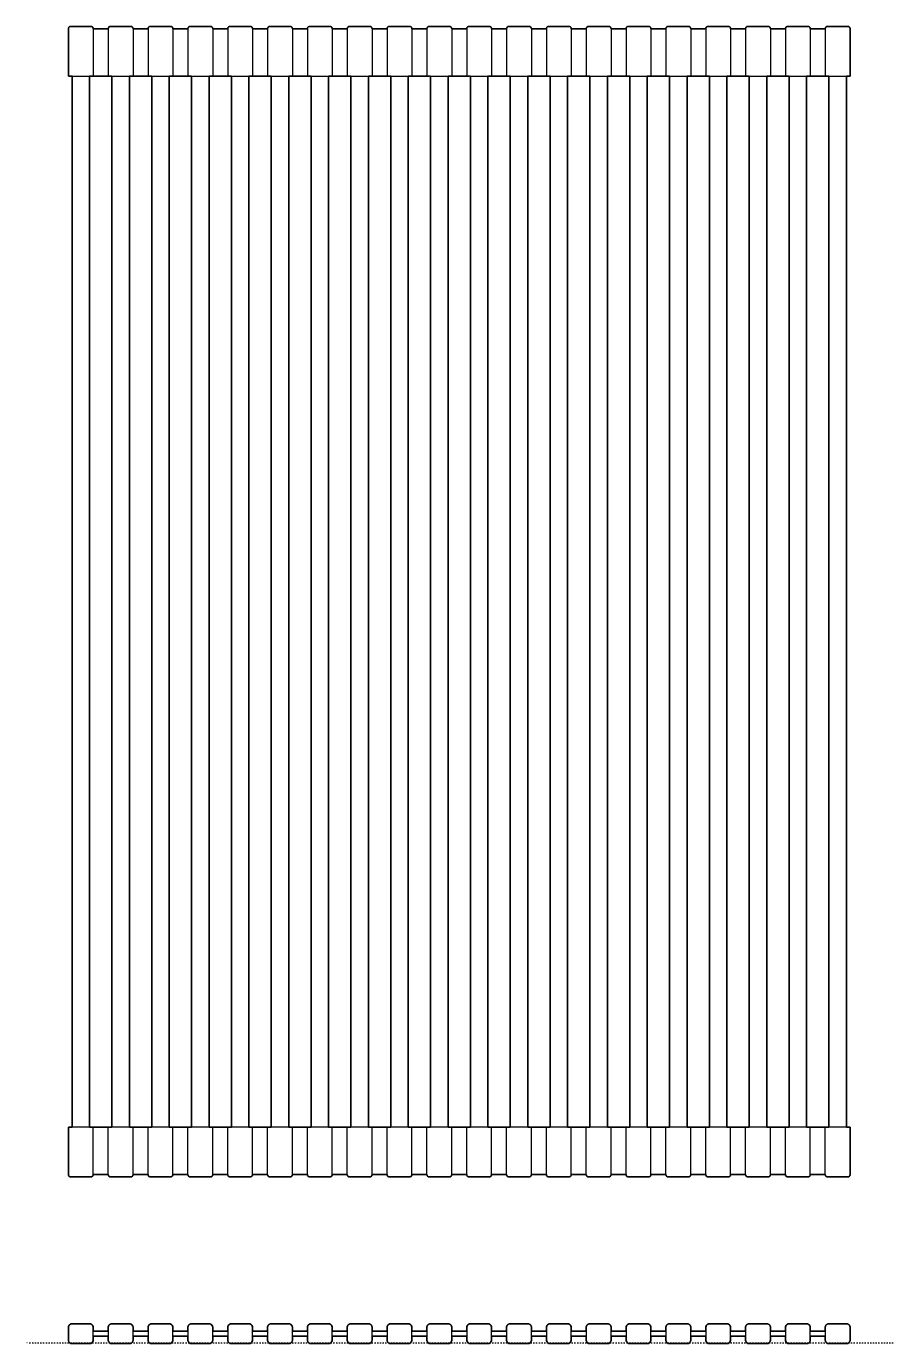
# Model space of a CAD drawing. Header units: millimetres. Extents: x 125 to 473, y 52 to 580.
import ezdxf

# ---------------------------------------------------------------- set-up
doc = ezdxf.new("R2010")
doc.units = ezdxf.units.MM
doc.linetypes.add('Dots', pattern=[1, 0, -1])
doc.layers.add('Blocks', color=7, linetype='Continuous')
for name, color, linetype, lineweight, true_color in [('Blocks$Inner', 7, 'Continuous', 25, 0x007f00), ('Blocks$Outline', 7, 'Continuous', 35, 0xff3f3f), ('Groud', 7, 'Dots', 25, 0x243775)]:
    doc.layers.add(name, color=color, linetype=linetype, lineweight=lineweight, true_color=true_color)

# ---------------------------------------------------------------- blocks, each defined once
blk = doc.blocks.new('TA100 Side')
at = {"layer": 'Blocks$Inner'}
for p, q in [((-120.5, 1.5), (-120.5, 6.5)), ((-119, 8), (-112, 8)), ((-110.5, 6.5), (-110.5, 5)), ((-104.5, 5), (-104.5, 6.5)), ((-103, 8), (-96, 8)), ((-94.5, 6.5), (-94.5, 5)), ((-88.5, 5), (-88.5, 6.5)), ((-87, 8), (-80, 8)), ((-78.5, 6.5), (-78.5, 5)), ((-72.5, 5), (-72.5, 6.5)), ((-71, 8), (-64, 8)), ((-62.5, 6.5), (-62.5, 5)), ((-56.5, 5), (-56.5, 6.5)), ((-55, 8), (-48, 8)), ((-46.5, 6.5), (-46.5, 5)), ((-40.5, 5), (-40.5, 6.5)), ((-39, 8), (-32, 8)), ((-30.5, 6.5), (-30.5, 5)), ((-24.5, 5), (-24.5, 6.5)), ((-23, 8), (-16, 8)), ((-14.5, 6.5), (-14.5, 5)), ((-8.5, 5), (-8.5, 6.5)), ((-7, 8), (0, 8)), ((1.5, 6.5), (1.5, 5)), ((7.5, 5), (7.5, 6.5)), ((9, 8), (16, 8)), ((17.5, 6.5), (17.5, 5)), ((23.5, 5), (23.5, 6.5)), ((25, 8), (32, 8)), ((33.5, 6.5), (33.5, 5)), ((39.5, 5), (39.5, 6.5)), ((41, 8), (48, 8)), ((49.5, 6.5), (49.5, 5)), ((55.5, 5), (55.5, 6.5)), ((57, 8), (64, 8)), ((65.5, 6.5), (65.5, 5)), ((71.5, 5), (71.5, 6.5)), ((73, 8), (80, 8)), ((81.5, 6.5), (81.5, 5)), ((87.5, 5), (87.5, 6.5)), ((89, 8), (96, 8)), ((97.5, 6.5), (97.5, 5)), ((103.5, 5), (103.5, 6.5)), ((105, 8), (112, 8)), ((113.5, 6.5), (113.5, 5)), ((119.5, 5), (119.5, 6.5)), ((121, 8), (128, 8)), ((129.5, 6.5), (129.5, 5)), ((135.5, 5), (135.5, 6.5)), ((137, 8), (144, 8)), ((145.5, 6.5), (145.5, 5)), ((151.5, 5), (151.5, 6.5)), ((153, 8), (160, 8)), ((161.5, 6.5), (161.5, 5)), ((167.5, 5), (167.5, 6.5)), ((169, 8), (176, 8)), ((177.5, 6.5), (177.5, 5)), ((183.5, 5), (183.5, 6.5)), ((185, 8), (192, 8)), ((193.5, 6.5), (193.5, 1.5)), ((-112, 0), (-119, 0)), ((-110.5, 5), (-104.5, 5)), ((-110.5, 3), (-110.5, 5)), ((-104.5, 3), (-110.5, 3)), ((-110.5, 3), (-110.5, 1.5)), ((-104.5, 5), (-104.5, 3)), ((-104.5, 1.5), (-104.5, 3)), ((-96, 0), (-103, 0)), ((-94.5, 5), (-88.5, 5)), ((-94.5, 3), (-94.5, 5)), ((-88.5, 3), (-94.5, 3)), ((-94.5, 3), (-94.5, 1.5)), ((-88.5, 5), (-88.5, 3)), ((-88.5, 1.5), (-88.5, 3)), ((-80, 0), (-87, 0)), ((-78.5, 5), (-72.5, 5)), ((-78.5, 3), (-78.5, 5)), ((-72.5, 3), (-78.5, 3)), ((-78.5, 3), (-78.5, 1.5)), ((-72.5, 5), (-72.5, 3)), ((-72.5, 1.5), (-72.5, 3)), ((-64, 0), (-71, 0)), ((-62.5, 5), (-56.5, 5)), ((-62.5, 3), (-62.5, 5)), ((-56.5, 3), (-62.5, 3)), ((-62.5, 3), (-62.5, 1.5)), ((-56.5, 5), (-56.5, 3)), ((-56.5, 1.5), (-56.5, 3)), ((-48, 0), (-55, 0)), ((-46.5, 5), (-40.5, 5)), ((-46.5, 3), (-46.5, 5)), ((-40.5, 3), (-46.5, 3)), ((-46.5, 3), (-46.5, 1.5)), ((-40.5, 5), (-40.5, 3)), ((-40.5, 1.5), (-40.5, 3)), ((-32, 0), (-39, 0)), ((-30.5, 5), (-24.5, 5)), ((-30.5, 3), (-30.5, 5)), ((-24.5, 3), (-30.5, 3)), ((-30.5, 3), (-30.5, 1.5)), ((-24.5, 5), (-24.5, 3)), ((-24.5, 1.5), (-24.5, 3)), ((-16, 0), (-23, 0)), ((-14.5, 5), (-8.5, 5)), ((-14.5, 3), (-14.5, 5)), ((-8.5, 3), (-14.5, 3)), ((-14.5, 3), (-14.5, 1.5)), ((-8.5, 5), (-8.5, 3)), ((-8.5, 1.5), (-8.5, 3)), ((0, 0), (-7, 0)), ((1.5, 5), (7.5, 5)), ((1.5, 3), (1.5, 5)), ((7.5, 3), (1.5, 3)), ((1.5, 3), (1.5, 1.5)), ((7.5, 5), (7.5, 3)), ((7.5, 1.5), (7.5, 3)), ((16, 0), (9, 0)), ((17.5, 5), (23.5, 5)), ((17.5, 3), (17.5, 5)), ((23.5, 3), (17.5, 3)), ((17.5, 3), (17.5, 1.5)), ((23.5, 5), (23.5, 3)), ((23.5, 1.5), (23.5, 3)), ((32, 0), (25, 0)), ((33.5, 5), (39.5, 5)), ((33.5, 3), (33.5, 5)), ((39.5, 3), (33.5, 3)), ((33.5, 3), (33.5, 1.5)), ((39.5, 5), (39.5, 3)), ((39.5, 1.5), (39.5, 3)), ((48, 0), (41, 0)), ((49.5, 5), (55.5, 5)), ((49.5, 3), (49.5, 5)), ((55.5, 3), (49.5, 3)), ((49.5, 3), (49.5, 1.5)), ((55.5, 5), (55.5, 3)), ((55.5, 1.5), (55.5, 3)), ((64, 0), (57, 0)), ((65.5, 5), (71.5, 5)), ((65.5, 3), (65.5, 5)), ((71.5, 3), (65.5, 3)), ((65.5, 3), (65.5, 1.5)), ((71.5, 5), (71.5, 3)), ((71.5, 1.5), (71.5, 3)), ((80, 0), (73, 0)), ((81.5, 5), (87.5, 5)), ((81.5, 3), (81.5, 5)), ((87.5, 3), (81.5, 3)), ((81.5, 3), (81.5, 1.5)), ((87.5, 5), (87.5, 3)), ((87.5, 1.5), (87.5, 3)), ((96, 0), (89, 0)), ((97.5, 5), (103.5, 5)), ((97.5, 3), (97.5, 5)), ((103.5, 3), (97.5, 3)), ((97.5, 3), (97.5, 1.5)), ((103.5, 5), (103.5, 3)), ((103.5, 1.5), (103.5, 3)), ((112, 0), (105, 0)), ((113.5, 5), (119.5, 5)), ((113.5, 3), (113.5, 5)), ((119.5, 3), (113.5, 3)), ((113.5, 3), (113.5, 1.5)), ((119.5, 5), (119.5, 3)), ((119.5, 1.5), (119.5, 3)), ((128, 0), (121, 0)), ((129.5, 5), (135.5, 5)), ((129.5, 3), (129.5, 5)), ((135.5, 3), (129.5, 3)), ((129.5, 3), (129.5, 1.5)), ((135.5, 5), (135.5, 3)), ((135.5, 1.5), (135.5, 3)), ((144, 0), (137, 0)), ((145.5, 5), (151.5, 5)), ((145.5, 3), (145.5, 5)), ((151.5, 3), (145.5, 3)), ((145.5, 3), (145.5, 1.5)), ((151.5, 5), (151.5, 3)), ((151.5, 1.5), (151.5, 3)), ((160, 0), (153, 0)), ((161.5, 5), (167.5, 5)), ((161.5, 3), (161.5, 5)), ((167.5, 3), (161.5, 3)), ((161.5, 3), (161.5, 1.5)), ((167.5, 5), (167.5, 3)), ((167.5, 1.5), (167.5, 3)), ((176, 0), (169, 0)), ((177.5, 5), (183.5, 5)), ((177.5, 3), (177.5, 5)), ((183.5, 3), (177.5, 3)), ((177.5, 3), (177.5, 1.5)), ((183.5, 5), (183.5, 3)), ((183.5, 1.5), (183.5, 3)), ((192, 0), (185, 0))]:
    blk.add_line(p, q, dxfattribs=at)
for centre, start, end in [((-119, 6.5), 90, 180), ((-112, 6.5), 0, 90), ((-103, 6.5), 90, 180), ((-96, 6.5), 0, 90), ((-87, 6.5), 90, 180), ((-80, 6.5), 0, 90), ((-71, 6.5), 90, 180), ((-64, 6.5), 0, 90), ((-55, 6.5), 90, 180), ((-48, 6.5), 0, 90), ((-39, 6.5), 90, 180), ((-32, 6.5), 0, 90), ((-23, 6.5), 90, 180), ((-16, 6.5), 0, 90), ((-7, 6.5), 90, 180), ((0, 6.5), 0, 90), ((9, 6.5), 90, 180), ((16, 6.5), 0, 90), ((25, 6.5), 90, 180), ((32, 6.5), 0, 90), ((41, 6.5), 90, 180), ((48, 6.5), 0, 90), ((57, 6.5), 90, 180), ((64, 6.5), 0, 90), ((73, 6.5), 90, 180), ((80, 6.5), 0, 90), ((89, 6.5), 90, 180), ((96, 6.5), 0, 90), ((105, 6.5), 90, 180), ((112, 6.5), 0, 90), ((121, 6.5), 90, 180), ((128, 6.5), 0, 90), ((137, 6.5), 90, 180), ((144, 6.5), 0, 90), ((153, 6.5), 90, 180), ((160, 6.5), 0, 90), ((169, 6.5), 90, 180), ((176, 6.5), 0, 90), ((185, 6.5), 90, 180), ((192, 6.5), 0, 90), ((-119, 1.5), 180, 270), ((-112, 1.5), 270, 0), ((-103, 1.5), 180, 270), ((-96, 1.5), 270, 0), ((-87, 1.5), 180, 270), ((-80, 1.5), 270, 360), ((-71, 1.5), 180, 270), ((-64, 1.5), 270, 360), ((-55, 1.5), 180, 270), ((-48, 1.5), 270, 360), ((-39, 1.5), 180, 270), ((-32, 1.5), 270, 360), ((-23, 1.5), 180, 270), ((-16, 1.5), 270, 360), ((-7, 1.5), 180, 270), ((0, 1.5), 270, 360), ((9, 1.5), 180, 270), ((16, 1.5), 270, 360), ((25, 1.5), 180, 270), ((32, 1.5), 270, 360), ((41, 1.5), 180, 270), ((48, 1.5), 270, 360), ((57, 1.5), 180, 270), ((64, 1.5), 270, 360), ((73, 1.5), 180, 270), ((80, 1.5), 270, 360), ((89, 1.5), 180, 270), ((96, 1.5), 270, 360), ((105, 1.5), 180, 270), ((112, 1.5), 270, 360), ((121, 1.5), 180, 270), ((128, 1.5), 270, 360), ((137, 1.5), 180, 270), ((144, 1.5), 270, 360), ((153, 1.5), 180, 270), ((160, 1.5), 270, 360), ((169, 1.5), 180, 270), ((176, 1.5), 270, 360), ((185, 1.5), 180, 270), ((192, 1.5), 270, 360)]:
    blk.add_arc(centre, 1.5, start, end, dxfattribs=at)
at = {"layer": 'Blocks$Outline'}
for points in [[(-120.5, 6.5), (-120.5, 1.5)], [(-112, 8), (-119, 8)], [(-110.5, 5), (-110.5, 6.5)], [(-104.5, 6.5), (-104.5, 5)], [(-96, 8), (-103, 8)], [(-94.5, 5), (-94.5, 6.5)], [(-88.5, 6.5), (-88.5, 5)], [(-80, 8), (-87, 8)], [(-78.5, 5), (-78.5, 6.5)], [(-72.5, 6.5), (-72.5, 5)], [(-64, 8), (-71, 8)], [(-62.5, 5), (-62.5, 6.5)], [(-56.5, 6.5), (-56.5, 5)], [(-48, 8), (-55, 8)], [(-46.5, 5), (-46.5, 6.5)], [(-40.5, 6.5), (-40.5, 5)], [(-32, 8), (-39, 8)], [(-30.5, 5), (-30.5, 6.5)], [(-24.5, 6.5), (-24.5, 5)], [(-16, 8), (-23, 8)], [(-14.5, 5), (-14.5, 6.5)], [(-8.5, 6.5), (-8.5, 5)], [(0, 8), (-7, 8)], [(1.5, 5), (1.5, 6.5)], [(7.5, 6.5), (7.5, 5)], [(16, 8), (9, 8)], [(17.5, 5), (17.5, 6.5)], [(23.5, 6.5), (23.5, 5)], [(32, 8), (25, 8)], [(33.5, 5), (33.5, 6.5)], [(39.5, 6.5), (39.5, 5)], [(48, 8), (41, 8)], [(49.5, 5), (49.5, 6.5)], [(55.5, 6.5), (55.5, 5)], [(64, 8), (57, 8)], [(65.5, 5), (65.5, 6.5)], [(71.5, 6.5), (71.5, 5)], [(80, 8), (73, 8)], [(81.5, 5), (81.5, 6.5)], [(87.5, 6.5), (87.5, 5)], [(96, 8), (89, 8)], [(97.5, 5), (97.5, 6.5)], [(103.5, 6.5), (103.5, 5)], [(112, 8), (105, 8)], [(113.5, 5), (113.5, 6.5)], [(119.5, 6.5), (119.5, 5)], [(128, 8), (121, 8)], [(129.5, 5), (129.5, 6.5)], [(135.5, 6.5), (135.5, 5)], [(144, 8), (137, 8)], [(145.5, 5), (145.5, 6.5)], [(151.5, 6.5), (151.5, 5)], [(160, 8), (153, 8)], [(161.5, 5), (161.5, 6.5)], [(167.5, 6.5), (167.5, 5)], [(176, 8), (169, 8)], [(177.5, 5), (177.5, 6.5)], [(183.5, 6.5), (183.5, 5)], [(192, 8), (185, 8)], [(193.5, 1.5), (193.5, 6.5)], [(-119, 0), (-112, 0)], [(-104.5, 5), (-110.5, 5)], [(-110.5, 1.5), (-110.5, 3)], [(-110.5, 3), (-104.5, 3)], [(-104.5, 3), (-104.5, 1.5)], [(-103, 0), (-96, 0)], [(-88.5, 5), (-94.5, 5)], [(-94.5, 1.5), (-94.5, 3)], [(-94.5, 3), (-88.5, 3)], [(-88.5, 3), (-88.5, 1.5)], [(-87, 0), (-80, 0)], [(-72.5, 5), (-78.5, 5)], [(-78.5, 1.5), (-78.5, 3)], [(-78.5, 3), (-72.5, 3)], [(-72.5, 3), (-72.5, 1.5)], [(-71, 0), (-64, 0)], [(-56.5, 5), (-62.5, 5)], [(-62.5, 1.5), (-62.5, 3)], [(-62.5, 3), (-56.5, 3)], [(-56.5, 3), (-56.5, 1.5)], [(-55, 0), (-48, 0)], [(-40.5, 5), (-46.5, 5)], [(-46.5, 1.5), (-46.5, 3)], [(-46.5, 3), (-40.5, 3)], [(-40.5, 3), (-40.5, 1.5)], [(-39, 0), (-32, 0)], [(-24.5, 5), (-30.5, 5)], [(-30.5, 1.5), (-30.5, 3)], [(-30.5, 3), (-24.5, 3)], [(-24.5, 3), (-24.5, 1.5)], [(-23, 0), (-16, 0)], [(-8.5, 5), (-14.5, 5)], [(-14.5, 1.5), (-14.5, 3)], [(-14.5, 3), (-8.5, 3)], [(-8.5, 3), (-8.5, 1.5)], [(-7, 0), (0, 0)], [(7.5, 5), (1.5, 5)], [(1.5, 1.5), (1.5, 3)], [(1.5, 3), (7.5, 3)], [(7.5, 3), (7.5, 1.5)], [(9, 0), (16, 0)], [(23.5, 5), (17.5, 5)], [(17.5, 1.5), (17.5, 3)], [(17.5, 3), (23.5, 3)], [(23.5, 3), (23.5, 1.5)], [(25, 0), (32, 0)], [(39.5, 5), (33.5, 5)], [(33.5, 1.5), (33.5, 3)], [(33.5, 3), (39.5, 3)], [(39.5, 3), (39.5, 1.5)], [(41, 0), (48, 0)], [(55.5, 5), (49.5, 5)], [(49.5, 1.5), (49.5, 3)], [(49.5, 3), (55.5, 3)], [(55.5, 3), (55.5, 1.5)], [(57, 0), (64, 0)], [(71.5, 5), (65.5, 5)], [(65.5, 1.5), (65.5, 3)], [(65.5, 3), (71.5, 3)], [(71.5, 3), (71.5, 1.5)], [(73, 0), (80, 0)], [(87.5, 5), (81.5, 5)], [(81.5, 1.5), (81.5, 3)], [(81.5, 3), (87.5, 3)], [(87.5, 3), (87.5, 1.5)], [(89, 0), (96, 0)], [(103.5, 5), (97.5, 5)], [(97.5, 1.5), (97.5, 3)], [(97.5, 3), (103.5, 3)], [(103.5, 3), (103.5, 1.5)], [(105, 0), (112, 0)], [(119.5, 5), (113.5, 5)], [(113.5, 1.5), (113.5, 3)], [(113.5, 3), (119.5, 3)], [(119.5, 3), (119.5, 1.5)], [(121, 0), (128, 0)], [(135.5, 5), (129.5, 5)], [(129.5, 1.5), (129.5, 3)], [(129.5, 3), (135.5, 3)], [(135.5, 3), (135.5, 1.5)], [(137, 0), (144, 0)], [(151.5, 5), (145.5, 5)], [(145.5, 1.5), (145.5, 3)], [(145.5, 3), (151.5, 3)], [(151.5, 3), (151.5, 1.5)], [(153, 0), (160, 0)], [(167.5, 5), (161.5, 5)], [(161.5, 1.5), (161.5, 3)], [(161.5, 3), (167.5, 3)], [(167.5, 3), (167.5, 1.5)], [(169, 0), (176, 0)], [(183.5, 5), (177.5, 5)], [(177.5, 1.5), (177.5, 3)], [(177.5, 3), (183.5, 3)], [(183.5, 3), (183.5, 1.5)], [(185, 0), (192, 0)]]:
    blk.add_lwpolyline(points, dxfattribs=at)
for points, weights in [([(-119, 8), (-120.5, 8), (-120.5, 6.5)], [1, 0.707106781187, 1]), ([(-110.5, 6.5), (-110.5, 8), (-112, 8)], [1, 0.707106781187, 1]), ([(-103, 8), (-104.5, 8), (-104.5, 6.5)], [1, 0.707106781187, 1]), ([(-94.5, 6.5), (-94.5, 8), (-96, 8)], [1, 0.707106781187, 1]), ([(-87, 8), (-88.5, 8), (-88.5, 6.5)], [1, 0.707106781187, 1]), ([(-78.5, 6.5), (-78.5, 8), (-80, 8)], [1, 0.707106781187, 1]), ([(-71, 8), (-72.5, 8), (-72.5, 6.5)], [1, 0.707106781187, 1]), ([(-62.5, 6.5), (-62.5, 8), (-64, 8)], [1, 0.707106781187, 1]), ([(-55, 8), (-56.5, 8), (-56.5, 6.5)], [1, 0.707106781187, 1]), ([(-46.5, 6.5), (-46.5, 8), (-48, 8)], [1, 0.707106781187, 1]), ([(-39, 8), (-40.5, 8), (-40.5, 6.5)], [1, 0.707106781187, 1]), ([(-30.5, 6.5), (-30.5, 8), (-32, 8)], [1, 0.707106781187, 1]), ([(-23, 8), (-24.5, 8), (-24.5, 6.5)], [1, 0.707106781187, 1]), ([(-14.5, 6.5), (-14.5, 8), (-16, 8)], [1, 0.707106781187, 1]), ([(-7, 8), (-8.5, 8), (-8.5, 6.5)], [1, 0.707106781187, 1]), ([(1.5, 6.5), (1.5, 8), (0, 8)], [1, 0.707106781187, 1]), ([(9, 8), (7.5, 8), (7.5, 6.5)], [1, 0.707106781187, 1]), ([(17.5, 6.5), (17.5, 8), (16, 8)], [1, 0.707106781187, 1]), ([(25, 8), (23.5, 8), (23.5, 6.5)], [1, 0.707106781187, 1]), ([(33.5, 6.5), (33.5, 8), (32, 8)], [1, 0.707106781187, 1]), ([(41, 8), (39.5, 8), (39.5, 6.5)], [1, 0.707106781186, 1]), ([(49.5, 6.5), (49.5, 8), (48, 8)], [1, 0.707106781187, 1]), ([(57, 8), (55.5, 8), (55.5, 6.5)], [1, 0.707106781187, 1]), ([(65.5, 6.5), (65.5, 8), (64, 8)], [1, 0.707106781187, 1]), ([(73, 8), (71.5, 8), (71.5, 6.5)], [1, 0.707106781187, 1]), ([(81.5, 6.5), (81.5, 8), (80, 8)], [1, 0.707106781187, 1]), ([(89, 8), (87.5, 8), (87.5, 6.5)], [1, 0.707106781186, 1]), ([(97.5, 6.5), (97.5, 8), (96, 8)], [1, 0.707106781187, 1]), ([(105, 8), (103.5, 8), (103.5, 6.5)], [1, 0.707106781187, 1]), ([(113.5, 6.5), (113.5, 8), (112, 8)], [1, 0.707106781187, 1]), ([(121, 8), (119.5, 8), (119.5, 6.5)], [1, 0.707106781187, 1]), ([(129.5, 6.5), (129.5, 8), (128, 8)], [1, 0.707106781187, 1]), ([(137, 8), (135.5, 8), (135.5, 6.5)], [1, 0.707106781187, 1]), ([(145.5, 6.5), (145.5, 8), (144, 8)], [1, 0.707106781187, 1]), ([(153, 8), (151.5, 8), (151.5, 6.5)], [1, 0.707106781187, 1]), ([(161.5, 6.5), (161.5, 8), (160, 8)], [1, 0.707106781187, 1]), ([(169, 8), (167.5, 8), (167.5, 6.5)], [1, 0.707106781187, 1]), ([(177.5, 6.5), (177.5, 8), (176, 8)], [1, 0.707106781187, 1]), ([(185, 8), (183.5, 8), (183.5, 6.5)], [1, 0.707106781187, 1]), ([(193.5, 6.5), (193.5, 8), (192, 8)], [1, 0.707106781187, 1]), ([(-120.5, 1.5), (-120.5, 0), (-119, 0)], [1, 0.707106781187, 1]), ([(-112, 0), (-110.5, 0), (-110.5, 1.5)], [1, 0.707106781187, 1]), ([(-104.5, 1.5), (-104.5, 0), (-103, 0)], [1, 0.707106781187, 1]), ([(-96, 0), (-94.5, 0), (-94.5, 1.5)], [1, 0.707106781187, 1]), ([(-88.5, 1.5), (-88.5, 0), (-87, 0)], [1, 0.707106781187, 1]), ([(-80, 0), (-78.5, 0), (-78.5, 1.5)], [1, 0.707106781187, 1]), ([(-72.5, 1.5), (-72.5, 0), (-71, 0)], [1, 0.707106781187, 1]), ([(-64, 0), (-62.5, 0), (-62.5, 1.5)], [1, 0.707106781187, 1]), ([(-56.5, 1.5), (-56.5, 0), (-55, 0)], [1, 0.707106781187, 1]), ([(-48, 0), (-46.5, 0), (-46.5, 1.5)], [1, 0.707106781187, 1]), ([(-40.5, 1.5), (-40.5, 0), (-39, 0)], [1, 0.707106781187, 1]), ([(-32, 0), (-30.5, 0), (-30.5, 1.5)], [1, 0.707106781187, 1]), ([(-24.5, 1.5), (-24.5, 0), (-23, 0)], [1, 0.707106781187, 1]), ([(-16, 0), (-14.5, 0), (-14.5, 1.5)], [1, 0.707106781187, 1]), ([(-8.5, 1.5), (-8.5, 0), (-7, 0)], [1, 0.707106781187, 1]), ([(0, 0), (1.5, 0), (1.5, 1.5)], [1, 0.707106781187, 1]), ([(7.5, 1.5), (7.5, 0), (9, 0)], [1, 0.707106781187, 1]), ([(16, 0), (17.5, 0), (17.5, 1.5)], [1, 0.707106781187, 1]), ([(23.5, 1.5), (23.5, 0), (25, 0)], [1, 0.707106781187, 1]), ([(32, 0), (33.5, 0), (33.5, 1.5)], [1, 0.707106781187, 1]), ([(39.5, 1.5), (39.5, 0), (41, 0)], [1, 0.707106781187, 1]), ([(48, 0), (49.5, 0), (49.5, 1.5)], [1, 0.707106781187, 1]), ([(55.5, 1.5), (55.5, 0), (57, 0)], [1, 0.707106781187, 1]), ([(64, 0), (65.5, 0), (65.5, 1.5)], [1, 0.707106781187, 1]), ([(71.5, 1.5), (71.5, 0), (73, 0)], [1, 0.707106781187, 1]), ([(80, 0), (81.5, 0), (81.5, 1.5)], [1, 0.707106781187, 1]), ([(87.5, 1.5), (87.5, 0), (89, 0)], [1, 0.707106781187, 1]), ([(96, 0), (97.5, 0), (97.5, 1.5)], [1, 0.707106781187, 1]), ([(103.5, 1.5), (103.5, 0), (105, 0)], [1, 0.707106781187, 1]), ([(112, 0), (113.5, 0), (113.5, 1.5)], [1, 0.707106781187, 1]), ([(119.5, 1.5), (119.5, 0), (121, 0)], [1, 0.707106781187, 1]), ([(128, 0), (129.5, 0), (129.5, 1.5)], [1, 0.707106781187, 1]), ([(135.5, 1.5), (135.5, 0), (137, 0)], [1, 0.707106781187, 1]), ([(144, 0), (145.5, 0), (145.5, 1.5)], [1, 0.707106781187, 1]), ([(151.5, 1.5), (151.5, 0), (153, 0)], [1, 0.707106781187, 1]), ([(160, 0), (161.5, 0), (161.5, 1.5)], [1, 0.707106781187, 1]), ([(167.5, 1.5), (167.5, 0), (169, 0)], [1, 0.707106781187, 1]), ([(176, 0), (177.5, 0), (177.5, 1.5)], [1, 0.707106781187, 1]), ([(183.5, 1.5), (183.5, 0), (185, 0)], [1, 0.707106781187, 1]), ([(192, 0), (193.5, 0), (193.5, 1.5)], [1, 0.707106781187, 1])]:
    blk.add_rational_spline(points, weights, degree=2, dxfattribs=at)
blk = doc.blocks.new('TA100 Top')
at = {"layer": 'Blocks$Inner'}
for p, q in [((-168.5, 461), (-168.5, 442)), ((-167, 462), (-160, 462)), ((-158.5, 461), (-158.5, 442)), ((-152.5, 461), (-158.5, 461)), ((-152.5, 461), (-152.5, 442)), ((-151, 462), (-144, 462)), ((-142.5, 461), (-142.5, 442)), ((-136.5, 461), (-142.5, 461)), ((-136.5, 461), (-136.5, 442)), ((-135, 462), (-128, 462)), ((-126.5, 461), (-126.5, 442)), ((-120.5, 461), (-126.5, 461)), ((-120.5, 461), (-120.5, 442)), ((-119, 462), (-112, 462)), ((-110.5, 461), (-110.5, 442)), ((-104.5, 461), (-110.5, 461)), ((-104.5, 461), (-104.5, 442)), ((-103, 462), (-96, 462)), ((-94.5, 461), (-94.5, 442)), ((-88.5, 461), (-94.5, 461)), ((-88.5, 461), (-88.5, 442)), ((-87, 462), (-80, 462)), ((-78.5, 461), (-78.5, 442)), ((-72.5, 461), (-78.5, 461)), ((-72.5, 461), (-72.5, 442)), ((-71, 462), (-64, 462)), ((-62.5, 461), (-62.5, 442)), ((-56.5, 461), (-62.5, 461)), ((-56.5, 461), (-56.5, 442)), ((-55, 462), (-48, 462)), ((-46.5, 461), (-46.5, 442)), ((-40.5, 461), (-46.5, 461)), ((-40.5, 461), (-40.5, 442)), ((-39, 462), (-32, 462)), ((-30.5, 461), (-30.5, 442)), ((-24.5, 461), (-30.5, 461)), ((-24.5, 461), (-24.5, 442)), ((-23, 462), (-16, 462)), ((-14.5, 461), (-14.5, 442)), ((-8.5, 461), (-14.5, 461)), ((-8.5, 461), (-8.5, 442)), ((-7, 462), (0, 462)), ((1.5, 461), (1.5, 442)), ((7.5, 461), (1.5, 461)), ((7.5, 461), (7.5, 442)), ((9, 462), (16, 462)), ((17.5, 461), (17.5, 442)), ((23.5, 461), (17.5, 461)), ((23.5, 461), (23.5, 442)), ((25, 462), (32, 462)), ((33.5, 461), (33.5, 442)), ((39.5, 461), (33.5, 461)), ((39.5, 461), (39.5, 442)), ((41, 462), (48, 462)), ((49.5, 461), (49.5, 442)), ((55.5, 461), (49.5, 461)), ((55.5, 461), (55.5, 442)), ((57, 462), (64, 462)), ((65.5, 461), (65.5, 442)), ((71.5, 461), (65.5, 461)), ((71.5, 461), (71.5, 442)), ((73, 462), (80, 462)), ((81.5, 461), (81.5, 442)), ((87.5, 461), (81.5, 461)), ((87.5, 461), (87.5, 442)), ((89, 462), (96, 462)), ((97.5, 461), (97.5, 442)), ((103.5, 461), (97.5, 461)), ((103.5, 461), (103.5, 442)), ((105, 462), (112, 462)), ((113.5, 461), (113.5, 442)), ((119.5, 461), (113.5, 461)), ((119.5, 461), (119.5, 442)), ((121, 462), (128, 462)), ((129.5, 461), (129.5, 442)), ((135.5, 461), (129.5, 461)), ((135.5, 461), (135.5, 442)), ((137, 462), (144, 462)), ((145.5, 461), (145.5, 442)), ((-168.5, 442), (-167, 442)), ((-167, 20), (-167, 442)), ((-167, 442), (-160, 442)), ((-160, 20), (-160, 442)), ((-160, 442), (-158.5, 442)), ((-152.5, 442), (-158.5, 442)), ((-152.5, 442), (-151, 442)), ((-151, 20), (-151, 442)), ((-151, 442), (-144, 442)), ((-144, 20), (-144, 442)), ((-144, 442), (-142.5, 442)), ((-136.5, 442), (-142.5, 442)), ((-136.5, 442), (-135, 442)), ((-135, 20), (-135, 442)), ((-135, 442), (-128, 442)), ((-128, 20), (-128, 442)), ((-128, 442), (-126.5, 442)), ((-120.5, 442), (-126.5, 442)), ((-120.5, 442), (-119, 442)), ((-119, 20), (-119, 442)), ((-119, 442), (-112, 442)), ((-112, 20), (-112, 442)), ((-112, 442), (-110.5, 442)), ((-104.5, 442), (-110.5, 442)), ((-104.5, 442), (-103, 442)), ((-103, 442), (-103, 20)), ((-103, 442), (-96, 442)), ((-96, 442), (-96, 20)), ((-96, 442), (-94.5, 442)), ((-88.5, 442), (-94.5, 442)), ((-88.5, 442), (-87, 442)), ((-87, 442), (-87, 20)), ((-87, 442), (-80, 442)), ((-80, 442), (-80, 20)), ((-80, 442), (-78.5, 442)), ((-72.5, 442), (-78.5, 442)), ((-72.5, 442), (-71, 442)), ((-71, 442), (-71, 20)), ((-71, 442), (-64, 442)), ((-64, 442), (-64, 20)), ((-64, 442), (-62.5, 442)), ((-56.5, 442), (-62.5, 442)), ((-56.5, 442), (-55, 442)), ((-55, 442), (-55, 20)), ((-55, 442), (-48, 442)), ((-48, 442), (-48, 20)), ((-48, 442), (-46.5, 442)), ((-40.5, 442), (-46.5, 442)), ((-40.5, 442), (-39, 442)), ((-39, 20), (-39, 442)), ((-39, 442), (-32, 442)), ((-32, 20), (-32, 442)), ((-32, 442), (-30.5, 442)), ((-24.5, 442), (-30.5, 442)), ((-24.5, 442), (-23, 442)), ((-23, 20), (-23, 442)), ((-23, 442), (-16, 442)), ((-16, 20), (-16, 442)), ((-16, 442), (-14.5, 442)), ((-8.5, 442), (-14.5, 442)), ((-8.5, 442), (-7, 442)), ((-7, 20), (-7, 442)), ((-7, 442), (0, 442)), ((0, 20), (0, 442)), ((0, 442), (1.5, 442)), ((7.5, 442), (1.5, 442)), ((7.5, 442), (9, 442)), ((9, 20), (9, 442)), ((9, 442), (16, 442)), ((16, 20), (16, 442)), ((16, 442), (17.5, 442)), ((23.5, 442), (17.5, 442)), ((23.5, 442), (25, 442)), ((25, 20), (25, 442)), ((25, 442), (32, 442)), ((32, 20), (32, 442)), ((32, 442), (33.5, 442)), ((39.5, 442), (33.5, 442)), ((39.5, 442), (41, 442)), ((41, 20), (41, 442)), ((41, 442), (48, 442)), ((48, 20), (48, 442)), ((48, 442), (49.5, 442)), ((55.5, 442), (49.5, 442)), ((55.5, 442), (57, 442)), ((57, 20), (57, 442)), ((57, 442), (64, 442)), ((64, 20), (64, 442)), ((64, 442), (65.5, 442)), ((71.5, 442), (65.5, 442)), ((71.5, 442), (73, 442)), ((73, 20), (73, 442)), ((73, 442), (80, 442)), ((80, 20), (80, 442)), ((80, 442), (81.5, 442)), ((87.5, 442), (81.5, 442)), ((87.5, 442), (89, 442)), ((89, 20), (89, 442)), ((89, 442), (96, 442)), ((96, 20), (96, 442)), ((96, 442), (97.5, 442)), ((103.5, 442), (97.5, 442)), ((103.5, 442), (105, 442)), ((105, 20), (105, 442)), ((105, 442), (112, 442)), ((112, 20), (112, 442)), ((112, 442), (113.5, 442)), ((119.5, 442), (113.5, 442)), ((119.5, 442), (121, 442)), ((121, 20), (121, 442)), ((121, 442), (128, 442)), ((128, 20), (128, 442)), ((128, 442), (129.5, 442)), ((135.5, 442), (129.5, 442)), ((135.5, 442), (137, 442)), ((137, 20), (137, 442)), ((137, 442), (144, 442)), ((144, 20), (144, 442)), ((144, 442), (145.5, 442)), ((-168.5, 1), (-168.5, 20)), ((-167, 20), (-168.5, 20)), ((-160, 20), (-167, 20)), ((-158.5, 20), (-160, 20)), ((-158.5, 1), (-158.5, 20)), ((-158.5, 20), (-152.5, 20)), ((-151, 20), (-152.5, 20)), ((-152.5, 1), (-152.5, 20)), ((-144, 20), (-151, 20)), ((-142.5, 20), (-144, 20)), ((-142.5, 1), (-142.5, 20)), ((-142.5, 20), (-136.5, 20)), ((-135, 20), (-136.5, 20)), ((-136.5, 1), (-136.5, 20)), ((-128, 20), (-135, 20)), ((-126.5, 20), (-128, 20)), ((-126.5, 1), (-126.5, 20)), ((-126.5, 20), (-120.5, 20)), ((-119, 20), (-120.5, 20)), ((-120.5, 1), (-120.5, 20)), ((-112, 20), (-119, 20)), ((-110.5, 20), (-112, 20)), ((-110.5, 1), (-110.5, 20)), ((-110.5, 20), (-104.5, 20)), ((-103, 20), (-104.5, 20)), ((-104.5, 1), (-104.5, 20)), ((-96, 20), (-103, 20)), ((-94.5, 20), (-96, 20)), ((-94.5, 1), (-94.5, 20)), ((-94.5, 20), (-88.5, 20)), ((-87, 20), (-88.5, 20)), ((-88.5, 1), (-88.5, 20)), ((-80, 20), (-87, 20)), ((-78.5, 20), (-80, 20)), ((-78.5, 1), (-78.5, 20)), ((-78.5, 20), (-72.5, 20)), ((-72.5, 1), (-72.5, 20)), ((-71, 20), (-72.5, 20)), ((-64, 20), (-71, 20)), ((-62.5, 20), (-64, 20)), ((-62.5, 1), (-62.5, 20)), ((-62.5, 20), (-56.5, 20)), ((-56.5, 1), (-56.5, 20)), ((-55, 20), (-56.5, 20)), ((-48, 20), (-55, 20)), ((-46.5, 20), (-48, 20)), ((-46.5, 1), (-46.5, 20)), ((-46.5, 20), (-40.5, 20)), ((-40.5, 1), (-40.5, 20)), ((-39, 20), (-40.5, 20)), ((-32, 20), (-39, 20)), ((-30.5, 20), (-32, 20)), ((-30.5, 1), (-30.5, 20)), ((-30.5, 20), (-24.5, 20)), ((-24.5, 1), (-24.5, 20)), ((-23, 20), (-24.5, 20)), ((-16, 20), (-23, 20)), ((-14.5, 20), (-16, 20)), ((-14.5, 1), (-14.5, 20)), ((-14.5, 20), (-8.5, 20)), ((-8.5, 1), (-8.5, 20)), ((-7, 20), (-8.5, 20)), ((0, 20), (-7, 20)), ((1.5, 20), (0, 20)), ((1.5, 1), (1.5, 20)), ((1.5, 20), (7.5, 20)), ((7.5, 1), (7.5, 20)), ((9, 20), (7.5, 20)), ((16, 20), (9, 20)), ((17.5, 20), (16, 20)), ((17.5, 1), (17.5, 20)), ((17.5, 20), (23.5, 20)), ((23.5, 1), (23.5, 20)), ((25, 20), (23.5, 20)), ((32, 20), (25, 20)), ((33.5, 20), (32, 20)), ((33.5, 1), (33.5, 20)), ((33.5, 20), (39.5, 20)), ((39.5, 1), (39.5, 20)), ((41, 20), (39.5, 20)), ((48, 20), (41, 20)), ((49.5, 20), (48, 20)), ((49.5, 1), (49.5, 20)), ((49.5, 20), (55.5, 20)), ((55.5, 1), (55.5, 20)), ((57, 20), (55.5, 20)), ((64, 20), (57, 20)), ((65.5, 20), (64, 20)), ((65.5, 1), (65.5, 20)), ((65.5, 20), (71.5, 20)), ((71.5, 1), (71.5, 20)), ((73, 20), (71.5, 20)), ((80, 20), (73, 20)), ((81.5, 20), (80, 20)), ((81.5, 1), (81.5, 20)), ((81.5, 20), (87.5, 20)), ((87.5, 1), (87.5, 20)), ((89, 20), (87.5, 20)), ((96, 20), (89, 20)), ((97.5, 20), (96, 20)), ((97.5, 1), (97.5, 20)), ((97.5, 20), (103.5, 20)), ((103.5, 1), (103.5, 20)), ((105, 20), (103.5, 20)), ((112, 20), (105, 20)), ((113.5, 20), (112, 20)), ((113.5, 1), (113.5, 20)), ((113.5, 20), (119.5, 20)), ((119.5, 1), (119.5, 20)), ((121, 20), (119.5, 20)), ((128, 20), (121, 20)), ((129.5, 20), (128, 20)), ((129.5, 1), (129.5, 20)), ((129.5, 20), (135.5, 20)), ((135.5, 1), (135.5, 20)), ((137, 20), (135.5, 20)), ((144, 20), (137, 20)), ((145.5, 20), (144, 20)), ((145.5, 1), (145.5, 20)), ((-160, 0), (-167, 0)), ((-158.5, 1), (-152.5, 1)), ((-144, 0), (-151, 0)), ((-142.5, 1), (-136.5, 1)), ((-128, 0), (-135, 0)), ((-126.5, 1), (-120.5, 1)), ((-112, 0), (-119, 0)), ((-110.5, 1), (-104.5, 1)), ((-96, 0), (-103, 0)), ((-94.5, 1), (-88.5, 1)), ((-80, 0), (-87, 0)), ((-78.5, 1), (-72.5, 1)), ((-64, 0), (-71, 0)), ((-62.5, 1), (-56.5, 1)), ((-48, 0), (-55, 0)), ((-46.5, 1), (-40.5, 1)), ((-32, 0), (-39, 0)), ((-30.5, 1), (-24.5, 1)), ((-16, 0), (-23, 0)), ((-14.5, 1), (-8.5, 1)), ((0, 0), (-7, 0)), ((1.5, 1), (7.5, 1)), ((16, 0), (9, 0)), ((17.5, 1), (23.5, 1)), ((32, 0), (25, 0)), ((33.5, 1), (39.5, 1)), ((48, 0), (41, 0)), ((49.5, 1), (55.5, 1)), ((64, 0), (57, 0)), ((65.5, 1), (71.5, 1)), ((80, 0), (73, 0)), ((81.5, 1), (87.5, 1)), ((96, 0), (89, 0)), ((97.5, 1), (103.5, 1)), ((112, 0), (105, 0)), ((113.5, 1), (119.5, 1)), ((128, 0), (121, 0)), ((129.5, 1), (135.5, 1)), ((144, 0), (137, 0))]:
    blk.add_line(p, q, dxfattribs=at)
for centre, start, end in [((-167.5, 461), 90, 180), ((-159.5, 461), 0, 90), ((-151.5, 461), 90, 180), ((-143.5, 461), 0, 90), ((-135.5, 461), 90, 180), ((-127.5, 461), 0, 90), ((-119.5, 461), 90, 180), ((-111.5, 461), 0, 90), ((-103.5, 461), 90, 180), ((-95.5, 461), 0, 90), ((-87.5, 461), 90, 180), ((-79.5, 461), 0, 90), ((-71.5, 461), 90, 180), ((-63.5, 461), 0, 90), ((-55.5, 461), 90, 180), ((-47.5, 461), 0, 90), ((-39.5, 461), 90, 180), ((-31.5, 461), 0, 90), ((-23.5, 461), 90, 180), ((-15.5, 461), 0, 90), ((-7.5, 461), 90, 180), ((0.5, 461), 0, 90), ((8.5, 461), 90, 180), ((16.5, 461), 0, 90), ((24.5, 461), 90, 180), ((32.5, 461), 0, 90), ((40.5, 461), 90, 180), ((48.5, 461), 0, 90), ((56.5, 461), 90, 180), ((64.5, 461), 0, 90), ((72.5, 461), 90, 180), ((80.5, 461), 0, 90), ((88.5, 461), 90, 180), ((96.5, 461), 0, 90), ((104.5, 461), 90, 180), ((112.5, 461), 0, 90), ((120.5, 461), 90, 180), ((128.5, 461), 0, 90), ((136.5, 461), 90, 180), ((144.5, 461), 0, 90), ((-167.5, 1), 180, 270), ((-159.5, 1), 270, 0), ((-151.5, 1), 180, 270), ((-143.5, 1), 270, 360), ((-135.5, 1), 180, 270), ((-127.5, 1), 270, 360), ((-119.5, 1), 180, 270), ((-111.5, 1), 270, 360), ((-103.5, 1), 180, 270), ((-95.5, 1), 270, 360), ((-87.5, 1), 180, 270), ((-79.5, 1), 270, 360), ((-71.5, 1), 180, 270), ((-63.5, 1), 270, 360), ((-55.5, 1), 180, 270), ((-47.5, 1), 270, 360), ((-39.5, 1), 180, 270), ((-31.5, 1), 270, 360), ((-23.5, 1), 180, 270), ((-15.5, 1), 270, 360), ((-7.5, 1), 180, 270), ((0.5, 1), 270, 360), ((8.5, 1), 180, 270), ((16.5, 1), 270, 360), ((24.5, 1), 180, 270), ((32.5, 1), 270, 360), ((40.5, 1), 180, 270), ((48.5, 1), 270, 360), ((56.5, 1), 180, 270), ((64.5, 1), 270, 360), ((72.5, 1), 180, 270), ((80.5, 1), 270, 360), ((88.5, 1), 180, 270), ((96.5, 1), 270, 360), ((104.5, 1), 180, 270), ((112.5, 1), 270, 360), ((120.5, 1), 180, 270), ((128.5, 1), 270, 360), ((136.5, 1), 180, 270), ((144.5, 1), 270, 360)]:
    blk.add_arc(centre, 1, start, end, dxfattribs=at)
at = {"layer": 'Blocks$Outline'}
for points in [[(-168.5, 461), (-168.5, 442)], [(-167, 462), (-167.5, 462)], [(-160, 462), (-167, 462)], [(-159.5, 462), (-160, 462)], [(-152.5, 461), (-158.5, 461)], [(-151, 462), (-151.5, 462)], [(-144, 462), (-151, 462)], [(-143.5, 462), (-144, 462)], [(-136.5, 461), (-142.5, 461)], [(-135, 462), (-135.5, 462)], [(-128, 462), (-135, 462)], [(-127.5, 462), (-128, 462)], [(-120.5, 461), (-126.5, 461)], [(-119, 462), (-119.5, 462)], [(-112, 462), (-119, 462)], [(-111.5, 462), (-112, 462)], [(-104.5, 461), (-110.5, 461)], [(-103, 462), (-103.5, 462)], [(-96, 462), (-103, 462)], [(-95.5, 462), (-96, 462)], [(-88.5, 461), (-94.5, 461)], [(-87, 462), (-87.5, 462)], [(-80, 462), (-87, 462)], [(-79.5, 462), (-80, 462)], [(-72.5, 461), (-78.5, 461)], [(-71, 462), (-71.5, 462)], [(-64, 462), (-71, 462)], [(-63.5, 462), (-64, 462)], [(-56.5, 461), (-62.5, 461)], [(-55, 462), (-55.5, 462)], [(-48, 462), (-55, 462)], [(-47.5, 462), (-48, 462)], [(-40.5, 461), (-46.5, 461)], [(-39, 462), (-39.5, 462)], [(-32, 462), (-39, 462)], [(-31.5, 462), (-32, 462)], [(-24.5, 461), (-30.5, 461)], [(-23, 462), (-23.5, 462)], [(-16, 462), (-23, 462)], [(-15.5, 462), (-16, 462)], [(-8.5, 461), (-14.5, 461)], [(-7, 462), (-7.5, 462)], [(0, 462), (-7, 462)], [(0.5, 462), (0, 462)], [(7.5, 461), (1.5, 461)], [(9, 462), (8.5, 462)], [(16, 462), (9, 462)], [(16.5, 462), (16, 462)], [(23.5, 461), (17.5, 461)], [(25, 462), (24.5, 462)], [(32, 462), (25, 462)], [(32.5, 462), (32, 462)], [(39.5, 461), (33.5, 461)], [(41, 462), (40.5, 462)], [(48, 462), (41, 462)], [(48.5, 462), (48, 462)], [(55.5, 461), (49.5, 461)], [(57, 462), (56.5, 462)], [(64, 462), (57, 462)], [(64.5, 462), (64, 462)], [(71.5, 461), (65.5, 461)], [(73, 462), (72.5, 462)], [(80, 462), (73, 462)], [(80.5, 462), (80, 462)], [(87.5, 461), (81.5, 461)], [(89, 462), (88.5, 462)], [(96, 462), (89, 462)], [(96.5, 462), (96, 462)], [(103.5, 461), (97.5, 461)], [(105, 462), (104.5, 462)], [(112, 462), (105, 462)], [(112.5, 462), (112, 462)], [(119.5, 461), (113.5, 461)], [(121, 462), (120.5, 462)], [(128, 462), (121, 462)], [(128.5, 462), (128, 462)], [(135.5, 461), (129.5, 461)], [(137, 462), (136.5, 462)], [(144, 462), (137, 462)], [(144.5, 462), (144, 462)], [(145.5, 442), (145.5, 461)], [(-168.5, 442), (-167, 442)], [(-167, 442), (-167, 20)], [(-160, 20), (-160, 442)], [(-160, 442), (-158.5, 442)], [(-158.5, 442), (-152.5, 442)], [(-152.5, 442), (-151, 442)], [(-151, 442), (-151, 20)], [(-144, 20), (-144, 442)], [(-144, 442), (-142.5, 442)], [(-142.5, 442), (-136.5, 442)], [(-136.5, 442), (-135, 442)], [(-135, 442), (-135, 20)], [(-128, 20), (-128, 442)], [(-128, 442), (-126.5, 442)], [(-126.5, 442), (-120.5, 442)], [(-120.5, 442), (-119, 442)], [(-119, 442), (-119, 20)], [(-112, 20), (-112, 442)], [(-112, 442), (-110.5, 442)], [(-110.5, 442), (-104.5, 442)], [(-104.5, 442), (-103, 442)], [(-103, 442), (-103, 20)], [(-96, 20), (-96, 442)], [(-96, 442), (-94.5, 442)], [(-94.5, 442), (-88.5, 442)], [(-88.5, 442), (-87, 442)], [(-87, 442), (-87, 20)], [(-80, 20), (-80, 442)], [(-80, 442), (-78.5, 442)], [(-78.5, 442), (-72.5, 442)], [(-72.5, 442), (-71, 442)], [(-71, 442), (-71, 20)], [(-64, 20), (-64, 442)], [(-64, 442), (-62.5, 442)], [(-62.5, 442), (-56.5, 442)], [(-56.5, 442), (-55, 442)], [(-55, 442), (-55, 20)], [(-48, 20), (-48, 442)], [(-48, 442), (-46.5, 442)], [(-46.5, 442), (-40.5, 442)], [(-40.5, 442), (-39, 442)], [(-39, 442), (-39, 20)], [(-32, 20), (-32, 442)], [(-32, 442), (-30.5, 442)], [(-30.5, 442), (-24.5, 442)], [(-24.5, 442), (-23, 442)], [(-23, 442), (-23, 20)], [(-16, 20), (-16, 442)], [(-16, 442), (-14.5, 442)], [(-14.5, 442), (-8.5, 442)], [(-8.5, 442), (-7, 442)], [(-7, 442), (-7, 20)], [(0, 20), (0, 442)], [(0, 442), (1.5, 442)], [(1.5, 442), (7.5, 442)], [(7.5, 442), (9, 442)], [(9, 442), (9, 20)], [(16, 20), (16, 442)], [(16, 442), (17.5, 442)], [(17.5, 442), (23.5, 442)], [(23.5, 442), (25, 442)], [(25, 442), (25, 20)], [(32, 20), (32, 442)], [(32, 442), (33.5, 442)], [(33.5, 442), (39.5, 442)], [(39.5, 442), (41, 442)], [(41, 442), (41, 20)], [(48, 20), (48, 442)], [(48, 442), (49.5, 442)], [(49.5, 442), (55.5, 442)], [(55.5, 442), (57, 442)], [(57, 442), (57, 20)], [(64, 20), (64, 442)], [(64, 442), (65.5, 442)], [(65.5, 442), (71.5, 442)], [(71.5, 442), (73, 442)], [(73, 442), (73, 20)], [(80, 20), (80, 442)], [(80, 442), (81.5, 442)], [(81.5, 442), (87.5, 442)], [(87.5, 442), (89, 442)], [(89, 442), (89, 20)], [(96, 20), (96, 442)], [(96, 442), (97.5, 442)], [(97.5, 442), (103.5, 442)], [(103.5, 442), (105, 442)], [(105, 442), (105, 20)], [(112, 20), (112, 442)], [(112, 442), (113.5, 442)], [(113.5, 442), (119.5, 442)], [(119.5, 442), (121, 442)], [(121, 442), (121, 20)], [(128, 20), (128, 442)], [(128, 442), (129.5, 442)], [(129.5, 442), (135.5, 442)], [(135.5, 442), (137, 442)], [(137, 442), (137, 20)], [(144, 20), (144, 442)], [(144, 442), (145.5, 442)], [(-167, 20), (-168.5, 20)], [(-168.5, 20), (-168.5, 1)], [(-158.5, 20), (-160, 20)], [(-152.5, 20), (-158.5, 20)], [(-151, 20), (-152.5, 20)], [(-142.5, 20), (-144, 20)], [(-136.5, 20), (-142.5, 20)], [(-135, 20), (-136.5, 20)], [(-126.5, 20), (-128, 20)], [(-120.5, 20), (-126.5, 20)], [(-119, 20), (-120.5, 20)], [(-110.5, 20), (-112, 20)], [(-104.5, 20), (-110.5, 20)], [(-103, 20), (-104.5, 20)], [(-94.5, 20), (-96, 20)], [(-88.5, 20), (-94.5, 20)], [(-87, 20), (-88.5, 20)], [(-78.5, 20), (-80, 20)], [(-72.5, 20), (-78.5, 20)], [(-71, 20), (-72.5, 20)], [(-62.5, 20), (-64, 20)], [(-56.5, 20), (-62.5, 20)], [(-55, 20), (-56.5, 20)], [(-46.5, 20), (-48, 20)], [(-40.5, 20), (-46.5, 20)], [(-39, 20), (-40.5, 20)], [(-30.5, 20), (-32, 20)], [(-24.5, 20), (-30.5, 20)], [(-23, 20), (-24.5, 20)], [(-14.5, 20), (-16, 20)], [(-8.5, 20), (-14.5, 20)], [(-7, 20), (-8.5, 20)], [(1.5, 20), (0, 20)], [(7.5, 20), (1.5, 20)], [(9, 20), (7.5, 20)], [(17.5, 20), (16, 20)], [(23.5, 20), (17.5, 20)], [(25, 20), (23.5, 20)], [(33.5, 20), (32, 20)], [(39.5, 20), (33.5, 20)], [(41, 20), (39.5, 20)], [(49.5, 20), (48, 20)], [(55.5, 20), (49.5, 20)], [(57, 20), (55.5, 20)], [(65.5, 20), (64, 20)], [(71.5, 20), (65.5, 20)], [(73, 20), (71.5, 20)], [(81.5, 20), (80, 20)], [(87.5, 20), (81.5, 20)], [(89, 20), (87.5, 20)], [(97.5, 20), (96, 20)], [(103.5, 20), (97.5, 20)], [(105, 20), (103.5, 20)], [(113.5, 20), (112, 20)], [(119.5, 20), (113.5, 20)], [(121, 20), (119.5, 20)], [(129.5, 20), (128, 20)], [(135.5, 20), (129.5, 20)], [(137, 20), (135.5, 20)], [(145.5, 20), (144, 20)], [(145.5, 1), (145.5, 20)], [(-167.5, 0), (-167, 0)], [(-167, 0), (-160, 0)], [(-160, 0), (-159.5, 0)], [(-158.5, 1), (-152.5, 1)], [(-151.5, 0), (-151, 0)], [(-151, 0), (-144, 0)], [(-144, 0), (-143.5, 0)], [(-142.5, 1), (-136.5, 1)], [(-135.5, 0), (-135, 0)], [(-135, 0), (-128, 0)], [(-128, 0), (-127.5, 0)], [(-126.5, 1), (-120.5, 1)], [(-119.5, 0), (-119, 0)], [(-119, 0), (-112, 0)], [(-112, 0), (-111.5, 0)], [(-110.5, 1), (-104.5, 1)], [(-103.5, 0), (-103, 0)], [(-103, 0), (-96, 0)], [(-96, 0), (-95.5, 0)], [(-94.5, 1), (-88.5, 1)], [(-87.5, 0), (-87, 0)], [(-87, 0), (-80, 0)], [(-80, 0), (-79.5, 0)], [(-78.5, 1), (-72.5, 1)], [(-71.5, 0), (-71, 0)], [(-71, 0), (-64, 0)], [(-64, 0), (-63.5, 0)], [(-62.5, 1), (-56.5, 1)], [(-55.5, 0), (-55, 0)], [(-55, 0), (-48, 0)], [(-48, 0), (-47.5, 0)], [(-46.5, 1), (-40.5, 1)], [(-39.5, 0), (-39, 0)], [(-39, 0), (-32, 0)], [(-32, 0), (-31.5, 0)], [(-30.5, 1), (-24.5, 1)], [(-23.5, 0), (-23, 0)], [(-23, 0), (-16, 0)], [(-16, 0), (-15.5, 0)], [(-14.5, 1), (-8.5, 1)], [(-7.5, 0), (-7, 0)], [(-7, 0), (0, 0)], [(0, 0), (0.5, 0)], [(1.5, 1), (7.5, 1)], [(8.5, 0), (9, 0)], [(9, 0), (16, 0)], [(16, 0), (16.5, 0)], [(17.5, 1), (23.5, 1)], [(24.5, 0), (25, 0)], [(25, 0), (32, 0)], [(32, 0), (32.5, 0)], [(33.5, 1), (39.5, 1)], [(40.5, 0), (41, 0)], [(41, 0), (48, 0)], [(48, 0), (48.5, 0)], [(49.5, 1), (55.5, 1)], [(56.5, 0), (57, 0)], [(57, 0), (64, 0)], [(64, 0), (64.5, 0)], [(65.5, 1), (71.5, 1)], [(72.5, 0), (73, 0)], [(73, 0), (80, 0)], [(80, 0), (80.5, 0)], [(81.5, 1), (87.5, 1)], [(88.5, 0), (89, 0)], [(89, 0), (96, 0)], [(96, 0), (96.5, 0)], [(97.5, 1), (103.5, 1)], [(104.5, 0), (105, 0)], [(105, 0), (112, 0)], [(112, 0), (112.5, 0)], [(113.5, 1), (119.5, 1)], [(120.5, 0), (121, 0)], [(121, 0), (128, 0)], [(128, 0), (128.5, 0)], [(129.5, 1), (135.5, 1)], [(136.5, 0), (137, 0)], [(137, 0), (144, 0)], [(144, 0), (144.5, 0)]]:
    blk.add_lwpolyline(points, dxfattribs=at)
for points in [[(-167.5, 462), (-168.5, 462), (-168.5, 461)], [(-158.5, 461), (-158.5, 462), (-159.5, 462)], [(-151.5, 462), (-152.5, 462), (-152.5, 461)], [(-142.5, 461), (-142.5, 462), (-143.5, 462)], [(-135.5, 462), (-136.5, 462), (-136.5, 461)], [(-126.5, 461), (-126.5, 462), (-127.5, 462)], [(-119.5, 462), (-120.5, 462), (-120.5, 461)], [(-110.5, 461), (-110.5, 462), (-111.5, 462)], [(-103.5, 462), (-104.5, 462), (-104.5, 461)], [(-94.5, 461), (-94.5, 462), (-95.5, 462)], [(-87.5, 462), (-88.5, 462), (-88.5, 461)], [(-78.5, 461), (-78.5, 462), (-79.5, 462)], [(-71.5, 462), (-72.5, 462), (-72.5, 461)], [(-62.5, 461), (-62.5, 462), (-63.5, 462)], [(-55.5, 462), (-56.5, 462), (-56.5, 461)], [(-46.5, 461), (-46.5, 462), (-47.5, 462)], [(-39.5, 462), (-40.5, 462), (-40.5, 461)], [(-30.5, 461), (-30.5, 462), (-31.5, 462)], [(-23.5, 462), (-24.5, 462), (-24.5, 461)], [(-14.5, 461), (-14.5, 462), (-15.5, 462)], [(-7.5, 462), (-8.5, 462), (-8.5, 461)], [(1.5, 461), (1.5, 462), (0.5, 462)], [(8.5, 462), (7.5, 462), (7.5, 461)], [(17.5, 461), (17.5, 462), (16.5, 462)], [(24.5, 462), (23.5, 462), (23.5, 461)], [(33.5, 461), (33.5, 462), (32.5, 462)], [(40.5, 462), (39.5, 462), (39.5, 461)], [(49.5, 461), (49.5, 462), (48.5, 462)], [(56.5, 462), (55.5, 462), (55.5, 461)], [(65.5, 461), (65.5, 462), (64.5, 462)], [(72.5, 462), (71.5, 462), (71.5, 461)], [(81.5, 461), (81.5, 462), (80.5, 462)], [(88.5, 462), (87.5, 462), (87.5, 461)], [(97.5, 461), (97.5, 462), (96.5, 462)], [(104.5, 462), (103.5, 462), (103.5, 461)], [(113.5, 461), (113.5, 462), (112.5, 462)], [(120.5, 462), (119.5, 462), (119.5, 461)], [(129.5, 461), (129.5, 462), (128.5, 462)], [(136.5, 462), (135.5, 462), (135.5, 461)], [(145.5, 461), (145.5, 462), (144.5, 462)], [(-168.5, 1), (-168.5, 0), (-167.5, 0)], [(-159.5, 0), (-158.5, 0), (-158.5, 1)], [(-152.5, 1), (-152.5, 0), (-151.5, 0)], [(-143.5, 0), (-142.5, 0), (-142.5, 1)], [(-136.5, 1), (-136.5, 0), (-135.5, 0)], [(-127.5, 0), (-126.5, 0), (-126.5, 1)], [(-120.5, 1), (-120.5, 0), (-119.5, 0)], [(-111.5, 0), (-110.5, 0), (-110.5, 1)], [(-104.5, 1), (-104.5, 0), (-103.5, 0)], [(-95.5, 0), (-94.5, 0), (-94.5, 1)], [(-88.5, 1), (-88.5, 0), (-87.5, 0)], [(-79.5, 0), (-78.5, 0), (-78.5, 1)], [(-72.5, 1), (-72.5, 0), (-71.5, 0)], [(-63.5, 0), (-62.5, 0), (-62.5, 1)], [(-56.5, 1), (-56.5, 0), (-55.5, 0)], [(-47.5, 0), (-46.5, 0), (-46.5, 1)], [(-40.5, 1), (-40.5, 0), (-39.5, 0)], [(-31.5, 0), (-30.5, 0), (-30.5, 1)], [(-24.5, 1), (-24.5, 0), (-23.5, 0)], [(-15.5, 0), (-14.5, 0), (-14.5, 1)], [(-8.5, 1), (-8.5, 0), (-7.5, 0)], [(0.5, 0), (1.5, 0), (1.5, 1)], [(7.5, 1), (7.5, 0), (8.5, 0)], [(16.5, 0), (17.5, 0), (17.5, 1)], [(23.5, 1), (23.5, 0), (24.5, 0)], [(32.5, 0), (33.5, 0), (33.5, 1)], [(39.5, 1), (39.5, 0), (40.5, 0)], [(48.5, 0), (49.5, 0), (49.5, 1)], [(55.5, 1), (55.5, 0), (56.5, 0)], [(64.5, 0), (65.5, 0), (65.5, 1)], [(71.5, 1), (71.5, 0), (72.5, 0)], [(80.5, 0), (81.5, 0), (81.5, 1)], [(87.5, 1), (87.5, 0), (88.5, 0)], [(96.5, 0), (97.5, 0), (97.5, 1)], [(103.5, 1), (103.5, 0), (104.5, 0)], [(112.5, 0), (113.5, 0), (113.5, 1)], [(119.5, 1), (119.5, 0), (120.5, 0)], [(128.5, 0), (129.5, 0), (129.5, 1)], [(135.5, 1), (135.5, 0), (136.5, 0)], [(144.5, 0), (145.5, 0), (145.5, 1)]]:
    blk.add_rational_spline(points, [1, 0.707106781187, 1], degree=2, dxfattribs=at)

msp = doc.modelspace()

# ---------------------------------------------------------------- linework, layer by layer
at = {"layer": 'Groud'}
msp.add_lwpolyline([(472.84, 51.82), (124.89, 51.82)], dxfattribs=at)

# ---------------------------------------------------------------- block references
at = {"layer": 'Blocks'}
for name, p in [('TA100 Top', (310.26, 118.45)), ('TA100 Side', (262.26, 51.5))]:
    msp.add_blockref(name, p, dxfattribs=at)

doc.saveas('drawing.dxf')
